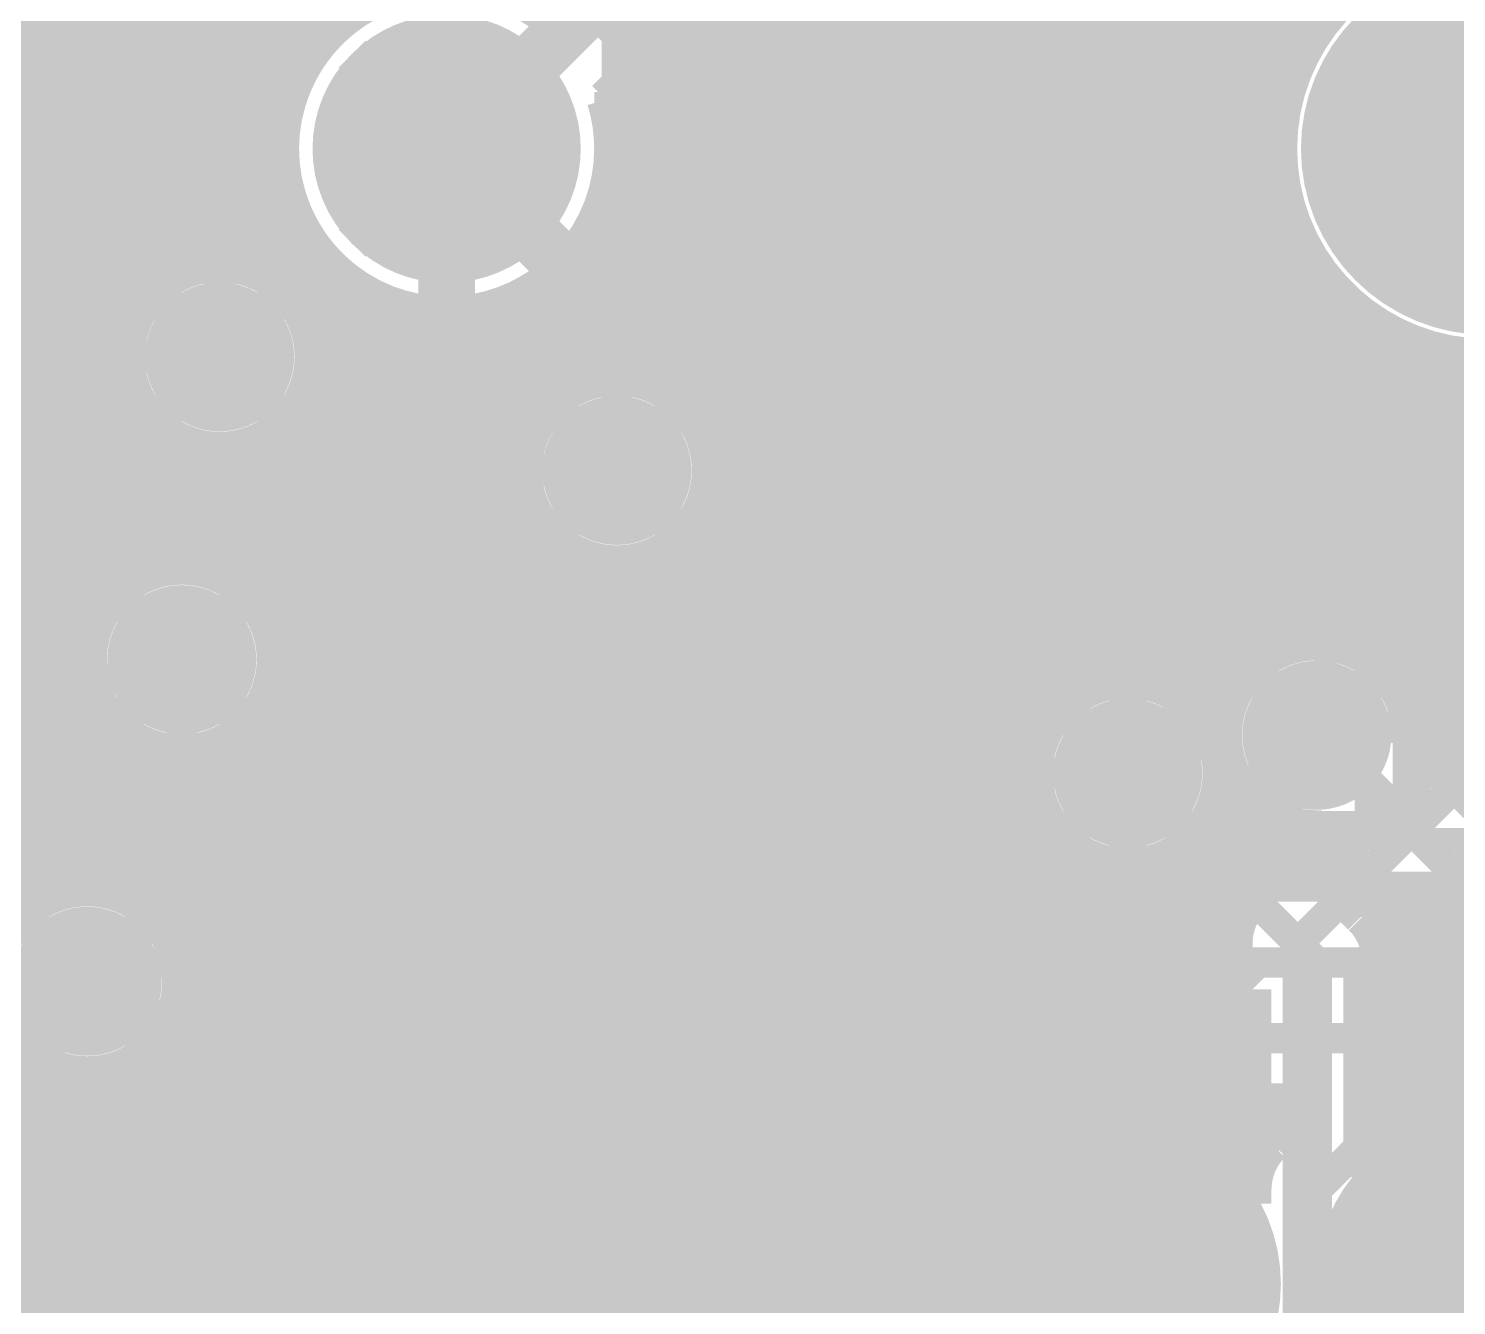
# Model space of a CAD drawing. Extents: x -4 to 136, y -50 to 40.
# Drawn here: x 51.17 to 60.75, y 17.64 to 26.21 of the extents above; entities that cross this region are included whole.
import ezdxf

# ---------------------------------------------------------------- set-up
doc = ezdxf.new("R2010")
doc.units = 0
doc.header["$MEASUREMENT"] = 0
doc.layers.get('0').update_dxf_attribs({"linetype": 'CONTINUOUS'})
for name, color, linetype in [('25-335-0_BOT', 7, 'CONTINUOUS'), ('25-335-0_DRD', 7, 'CONTINUOUS'), ('25-335-0_GND', 6, 'CONTINUOUS'), ('25-335-0_IN1', 4, 'CONTINUOUS'), ('25-335-0_SMB', 3, 'CONTINUOUS'), ('25-335-0_SMT', 5, 'CONTINUOUS'), ('25-335-0_SPT', 10, 'CONTINUOUS'), ('25-335-0_SST', 9, 'CONTINUOUS'), ('25-335-0_TOP', 12, 'CONTINUOUS'), ('THRUHOLE_TAP', 15, 'CONTINUOUS')]:
    doc.layers.add(name, color=color, linetype=linetype)

# ---------------------------------------------------------------- blocks, each defined once
blk = doc.blocks.new('ROUND_19')
at = {"const_width": 1.09982}
blk.add_lwpolyline([(-0.54991, 0, 1), (0.54991, 0, 1)], format="xyb", close=True, dxfattribs=at)
blk = doc.blocks.new('ROUND_28')
at = {"const_width": 0.7747}
blk.add_lwpolyline([(-0.38735, 0, 1), (0.38735, 0, 1)], format="xyb", close=True, dxfattribs=at)
blk = doc.blocks.new('ROUND_31')
at = {"const_width": 0.7874}
blk.add_lwpolyline([(-0.3937, 0, 1), (0.3937, 0, 1)], format="xyb", close=True, dxfattribs=at)
blk = doc.blocks.new('ROUND_40')
at = {"const_width": 0.29972}
blk.add_lwpolyline([(-0.14986, 0, 1), (0.14986, 0, 1)], format="xyb", close=True, dxfattribs=at)
blk = doc.blocks.new('ROUND_54')
at = {"const_width": 1.24968}
blk.add_lwpolyline([(-0.62484, 0, 1), (0.62484, 0, 1)], format="xyb", close=True, dxfattribs=at)
blk = doc.blocks.new('ROUND_55')
at = {"const_width": 1.1557}
blk.add_lwpolyline([(-0.57785, 0, 1), (0.57785, 0, 1)], format="xyb", close=True, dxfattribs=at)
blk = doc.blocks.new('ROUND_57')
at = {"const_width": 0.90043}
blk.add_lwpolyline([(-0.450214, 0, 1), (0.450214, 0, 1)], format="xyb", close=True, dxfattribs=at)
blk = doc.blocks.new('ROUND_60')
at = {"const_width": 0.50038}
blk.add_lwpolyline([(-0.25019, 0, 1), (0.25019, 0, 1)], format="xyb", close=True, dxfattribs=at)
blk = doc.blocks.new('RECTANGLE_2')
blk.add_solid([(0.4826, 0.4064), (0.4826, -0.4064), (-0.4826, 0.4064), (-0.4826, -0.4064)])
blk = doc.blocks.new('ROUND_23')
at = {"const_width": 0.10033}
blk.add_lwpolyline([(-0.050164, 0, 1), (0.050164, 0, 1)], format="xyb", close=True, dxfattribs=at)
blk = doc.blocks.new('ROUND_66')
at = {"const_width": 0.40005}
blk.add_lwpolyline([(-0.200024, 0, 1), (0.200024, 0, 1)], format="xyb", close=True, dxfattribs=at)

msp = doc.modelspace()

# ---------------------------------------------------------------- linework, layer by layer
at = {"layer": '25-335-0_BOT'}
for points, const_width in [([(51.2064, 33.401), (51.2064, 20.3327)], 0.254), ([(51.435, 33.401), (51.435, 20.42922)], 0.254), ([(51.6636, 33.401), (51.6636, 22.30628)], 0.254), ([(53.2638, 33.401), (53.2638, 26.26106)], 0.254), ([(56.6928, 33.401), (56.6928, 18.52676)], 0.254), ([(56.9214, 33.401), (56.9214, 18.1483)], 0.254), ([(57.15, 33.401), (57.15, 8.61822)], 0.254), ([(57.3786, 33.401), (57.3786, 18.1483)], 0.254), ([(57.6072, 33.401), (57.6072, 18.52676)], 0.254), ([(57.8358, 33.401), (57.8358, 18.71726)], 0.254), ([(58.0644, 33.401), (58.0644, 21.61286)], 0.254), ([(52.451, 31.877), (52.451, 24.003)], 0.2032), ([(53.0352, 31.64078), (53.0352, 26.00452)], 0.254), ([(51.8922, 31.5849), (51.8922, 24.29256)], 0.254), ([(52.0192, 31.41726), (52.0192, 24.4602)], 0.254), ([(52.8828, 31.41726), (52.8828, 25.63622)], 0.254), ([(53.975, 25.4), (55.88, 27.305), (55.88, 27.94)], 0.381), ([(56.4642, 27.70378), (56.4642, 18.71726)], 0.254), ([(58.293, 27.6352), (58.293, 21.78558)], 0.254), ([(58.5216, 27.1145), (58.5216, 21.83892)], 0.254), ([(56.2483, 26.9367), (55.0418, 25.7302)], 0.254), ([(56.2356, 26.924), (56.2356, 18.82648)], 0.254), ([(58.7502, 26.8605), (58.7502, 21.8059)], 0.254), ([(56.007, 26.6954), (56.007, 18.87728)], 0.254), ([(58.9788, 26.69794), (58.9788, 21.6662)], 0.254), ([(59.2074, 26.5938), (59.2074, 21.62048)], 0.254), ([(59.436, 26.53284), (59.436, 21.96338)], 0.254), ([(55.7784, 26.4668), (55.7784, 18.87982)], 0.254), ([(59.6646, 26.50998), (59.6646, 26.00452)], 0.254), ([(55.5498, 26.2382), (55.5498, 23.6982)], 0.254), ([(52.0192, 26.162), (49.71288, 26.162)], 0.254), ([(53.15712, 26.162), (52.8828, 26.162)], 0.254), ([(59.74842, 26.162), (55.4736, 26.162)], 0.254), ([(55.3212, 26.0096), (55.3212, 23.8379)], 0.254), ([(52.0192, 25.9334), (49.87544, 25.9334)], 0.254), ([(52.99202, 25.9334), (52.8828, 25.9334)], 0.254), ([(59.63158, 25.9334), (55.245, 25.9334)], 0.254), ([(55.0926, 25.781), (55.0926, 23.87092)], 0.254), ([(52.0192, 25.7048), (49.96942, 25.7048)], 0.254), ([(59.563, 25.7048), (55.04942, 25.7048)], 0.254), ([(52.0192, 25.4762), (50.01006, 25.4762)], 0.254), ([(59.53252, 25.4762), (55.09006, 25.4762)], 0.254), ([(53.975, 25.4), (53.975, 18.415), (53.34, 17.78)], 0.381), ([(52.0192, 25.2476), (50.00244, 25.2476)], 0.254), ([(59.5376, 25.2476), (55.08244, 25.2476)], 0.254), ([(52.8828, 25.16378), (52.8828, 24.4602)], 0.254), ([(52.0192, 25.019), (49.94402, 25.019)], 0.254), ([(52.92344, 25.019), (52.8828, 25.019)], 0.254), ([(59.58078, 25.019), (55.02402, 25.019)], 0.254), ([(52.0192, 24.7904), (49.83226, 24.7904)], 0.254), ([(53.03774, 24.7904), (52.8828, 24.7904)], 0.254), ([(53.0352, 24.79548), (53.0352, 24.23922)], 0.254), ([(54.864, 24.72182), (54.864, 23.81758)], 0.254), ([(59.66714, 24.7904), (54.91226, 24.7904)], 0.254), ([(59.6646, 24.79294), (59.6646, 22.0726)], 0.254), ([(52.0192, 24.5618), (49.63414, 24.5618)], 0.254), ([(53.23586, 24.5618), (52.8828, 24.5618)], 0.254), ([(53.2638, 24.5364), (53.2638, 18.88236)], 0.254), ([(59.80176, 24.5618), (54.71414, 24.5618)], 0.254), ([(54.6354, 24.4983), (54.6354, 23.64486)], 0.254), ([(59.8932, 24.4475), (59.8932, 22.08784)], 0.254), ([(51.91506, 24.3332), (49.5427, 24.3332)], 0.254), ([(53.4543, 24.3332), (52.98694, 24.3332)], 0.254), ([(53.4543, 24.41194), (53.4543, 18.87728)], 0.254), ([(54.4957, 24.41194), (54.4957, 23.33752)], 0.254), ([(60.0075, 24.3332), (54.4957, 24.3332)], 0.254), ([(60.1218, 24.24176), (60.1218, 22.01418)], 0.254), ([(51.8287, 24.1046), (49.5427, 24.1046)], 0.254), ([(53.4543, 24.1046), (53.0733, 24.1046)], 0.254), ([(60.35294, 24.1046), (54.4957, 24.1046)], 0.254), ([(60.3504, 24.10714), (60.3504, 21.79828)], 0.254), ([(60.579, 24.02078), (60.579, 21.3106)], 0.254), ([(60.8076, 23.9776), (60.8076, 21.082)], 0.254), ([(51.83378, 23.876), (49.5427, 23.876)], 0.254), ([(53.4543, 23.876), (53.06822, 23.876)], 0.254), ([(62.3443, 23.876), (54.4957, 23.876)], 0.254), ([(53.0352, 23.76678), (53.0352, 18.84172)], 0.254), ([(51.9303, 23.6474), (49.5427, 23.6474)], 0.254), ([(51.8922, 23.7109), (51.8922, 22.52218)], 0.254), ([(53.4543, 23.6474), (52.9717, 23.6474)], 0.254), ([(54.6354, 23.6474), (54.4957, 23.6474)], 0.254), ([(62.3443, 23.6474), (55.59806, 23.6474)], 0.254), ([(52.1208, 23.46706), (52.1208, 22.59584)], 0.254), ([(52.8066, 23.4823), (52.8066, 22.12848)], 0.254), ([(52.21478, 23.4188), (49.5427, 23.4188)], 0.254), ([(52.3494, 23.3807), (52.3494, 22.5806)], 0.254), ([(52.578, 23.38578), (52.578, 22.47138)], 0.254), ([(53.4543, 23.4188), (52.68722, 23.4188)], 0.254), ([(62.3443, 23.4188), (55.72252, 23.4188)], 0.254), ([(53.4543, 23.1902), (49.5427, 23.1902)], 0.254), ([(62.3443, 23.1902), (55.74538, 23.1902)], 0.254), ([(54.4957, 23.14194), (54.4957, 18.415)], 0.254), ([(53.4543, 22.9616), (49.5427, 22.9616)], 0.254), ([(54.55412, 22.9616), (54.4957, 22.9616)], 0.254), ([(62.3443, 22.9616), (55.68188, 22.9616)], 0.254), ([(54.6354, 22.8346), (54.6354, 14.1732)], 0.254), ([(53.4543, 22.733), (49.5427, 22.733)], 0.254), ([(54.74462, 22.733), (54.4957, 22.733)], 0.254), ([(62.3443, 22.733), (55.48884, 22.733)], 0.254), ([(55.5498, 22.78126), (55.5498, 18.8341)], 0.254), ([(54.864, 22.66442), (54.864, 18.21434)], 0.254), ([(55.0926, 22.61108), (55.0926, 18.5547)], 0.254), ([(55.3212, 22.6441), (55.3212, 18.7325)], 0.254), ([(51.86172, 22.5044), (49.5427, 22.5044)], 0.254), ([(53.4543, 22.5044), (52.53228, 22.5044)], 0.254), ([(62.3443, 22.5044), (54.4957, 22.5044)], 0.254), ([(51.64582, 22.2758), (49.5427, 22.2758)], 0.254), ([(53.4543, 22.2758), (52.74818, 22.2758)], 0.254), ([(62.3443, 22.2758), (54.4957, 22.2758)], 0.254), ([(51.57216, 22.0472), (49.5427, 22.0472)], 0.254), ([(53.4543, 22.0472), (52.82184, 22.0472)], 0.254), ([(59.58078, 22.0472), (54.4957, 22.0472)], 0.254), ([(62.3443, 22.0472), (60.05322, 22.0472)], 0.254), ([(51.58486, 21.8186), (49.5427, 21.8186)], 0.254), ([(53.4543, 21.8186), (52.8066, 21.8186)], 0.254), ([(52.8066, 21.81098), (52.8066, 18.74774)], 0.254), ([(58.38698, 21.8186), (54.4957, 21.8186)], 0.254), ([(59.2963, 21.8186), (58.70448, 21.8186)], 0.254), ([(62.3443, 21.8186), (60.3377, 21.8186)], 0.254), ([(51.6636, 21.63572), (51.6636, 20.4343)], 0.254), ([(51.69408, 21.59), (49.5427, 21.59)], 0.254), ([(53.4543, 21.59), (52.69738, 21.59)], 0.254), ([(58.04408, 21.59), (54.4957, 21.59)], 0.254), ([(59.19978, 21.59), (59.04738, 21.59)], 0.254), ([(62.3443, 21.59), (60.43422, 21.59)], 0.254), ([(52.578, 21.46808), (52.578, 18.5801)], 0.254), ([(60.44692, 21.44268), (61.25972, 20.62988)], 0.254), ([(52.03698, 21.3614), (49.5427, 21.3614)], 0.254), ([(51.8922, 21.41982), (51.8922, 20.34794)], 0.254), ([(52.1208, 21.34616), (52.1208, 20.10156)], 0.254), ([(52.3494, 21.35886), (52.3494, 18.27022)], 0.254), ([(53.4543, 21.3614), (52.35448, 21.3614)], 0.254), ([(57.93486, 21.3614), (54.4957, 21.3614)], 0.254), ([(59.1947, 21.3614), (59.1566, 21.3614)], 0.254), ([(59.817, 21.463), (60.96, 20.32), (60.96, 17.78)], 0.2032), ([(62.3443, 21.3614), (60.5282, 21.3614)], 0.254), ([(59.2074, 21.30298), (59.2074, 21.1582)], 0.254), ([(62.611, 16.637), (60.452, 16.637), (59.817, 17.272), (59.817, 19.939), (58.547, 21.209)], 0.2032), ([(59.17692, 21.18868), (60.11672, 20.24888)], 0.254), ([(53.4543, 21.1328), (49.5427, 21.1328)], 0.254), ([(57.92216, 21.1328), (54.4957, 21.1328)], 0.254), ([(59.28106, 21.1328), (59.2328, 21.1328)], 0.254), ([(62.3443, 21.1328), (60.7568, 21.1328)], 0.254), ([(53.4543, 20.9042), (49.5427, 20.9042)], 0.254), ([(57.99582, 20.9042), (54.4957, 20.9042)], 0.254), ([(59.436, 20.96008), (59.436, 20.9296)], 0.254), ([(59.5249, 20.9042), (59.4614, 20.9042)], 0.254), ([(58.0644, 20.8026), (58.0644, 18.82648)], 0.254), ([(59.6646, 20.85086), (59.6646, 20.701)], 0.254), ([(59.83478, 20.83308), (60.5282, 20.13966)], 0.254), ([(59.8932, 20.77466), (59.8932, 20.4724)], 0.254), ([(53.4543, 20.6756), (49.5427, 20.6756)], 0.254), ([(58.21172, 20.6756), (54.4957, 20.6756)], 0.254), ([(59.99226, 20.6756), (59.69, 20.6756)], 0.254), ([(58.293, 20.63242), (58.293, 18.87728)], 0.254), ([(58.5216, 20.57908), (58.5216, 18.87982)], 0.254), ([(58.56478, 20.57908), (59.3852, 19.75866)], 0.254), ([(60.1218, 20.54606), (60.1218, 20.2438)], 0.254), ([(53.4543, 20.447), (49.53, 20.447)], 0.254), ([(58.69686, 20.447), (54.4957, 20.447)], 0.254), ([(58.7502, 20.39366), (58.7502, 18.8341)], 0.254), ([(60.22086, 20.447), (59.9186, 20.447)], 0.254), ([(60.3504, 20.31746), (60.3504, 18.70202)], 0.254), ([(51.0794, 20.2184), (49.43602, 20.2184)], 0.254), ([(53.4543, 20.2184), (52.04206, 20.2184)], 0.254), ([(58.92546, 20.2184), (54.4957, 20.2184)], 0.254), ([(60.44946, 20.2184), (60.14466, 20.2184)], 0.254), ([(58.9788, 20.16506), (58.9788, 18.7325)], 0.254), ([(60.5282, 20.13966), (60.5282, 18.796)], 0.254), ([(53.4543, 19.9898), (52.16652, 19.9898)], 0.254), ([(59.15406, 19.9898), (54.4957, 19.9898)], 0.254), ([(59.2074, 19.93646), (59.2074, 18.5547)], 0.254), ([(60.5282, 19.9898), (60.24626, 19.9898)], 0.254), ([(60.2488, 19.939), (60.2488, 18.62582)], 0.254), ([(51.308, 3.175), (51.308, 19.558), (51.562, 19.812)], 0.2032), ([(53.4543, 19.7612), (52.18938, 19.7612)], 0.254), ([(59.38266, 19.7612), (54.4957, 19.7612)], 0.254), ([(59.3852, 19.75866), (59.3852, 18.31848)], 0.254), ([(60.5282, 19.7612), (60.2488, 19.7612)], 0.254), ([(53.4543, 19.5326), (52.12588, 19.5326)], 0.254), ([(59.3852, 19.5326), (54.4957, 19.5326)], 0.254), ([(60.5282, 19.5326), (60.2488, 19.5326)], 0.254), ([(52.1208, 19.5199), (52.1208, 16.11884)], 0.254), ([(51.8922, 19.27606), (51.8922, 16.04518)], 0.254), ([(53.4543, 19.304), (51.93284, 19.304)], 0.254), ([(59.3852, 19.304), (54.4957, 19.304)], 0.254), ([(60.5282, 19.304), (60.2488, 19.304)], 0.254), ([(51.7398, 19.20748), (51.7398, 15.9258)], 0.254), ([(53.4543, 19.0754), (51.7398, 19.0754)], 0.254), ([(59.3852, 19.0754), (54.4957, 19.0754)], 0.254), ([(60.5282, 19.0754), (60.2488, 19.0754)], 0.254), ([(53.05298, 18.8468), (51.7398, 18.8468)], 0.254), ([(55.59298, 18.8468), (54.4957, 18.8468)], 0.254), ([(58.13298, 18.8468), (56.16702, 18.8468)], 0.254), ([(59.3852, 18.8468), (58.70702, 18.8468)], 0.254), ([(60.5282, 18.8468), (60.2488, 18.8468)], 0.254), ([(52.61864, 18.6182), (51.7398, 18.6182)], 0.254), ([(55.15864, 18.6182), (54.4957, 18.6182)], 0.254), ([(57.69864, 18.6182), (56.59882, 18.6182)], 0.254), ([(59.3852, 18.6182), (59.13882, 18.6182)], 0.254), ([(52.41798, 18.3896), (51.7398, 18.3896)], 0.254), ([(54.95798, 18.3896), (54.4957, 18.3896)], 0.254), ([(57.49798, 18.3896), (56.80202, 18.3896)], 0.254), ([(59.3852, 18.3896), (59.34202, 18.3896)], 0.254), ([(52.30368, 18.161), (51.7398, 18.161)], 0.254), ([(54.4068, 18.1229), (54.4068, 18.06702)], 0.254), ([(54.84368, 18.161), (54.42966, 18.161)], 0.254), ([(57.38368, 18.161), (56.91632, 18.161)], 0.254), ([(52.24526, 17.9324), (51.7398, 17.9324)], 0.254), ([(54.78526, 17.9324), (54.43474, 17.9324)], 0.254), ([(57.32526, 17.9324), (56.97474, 17.9324)], 0.254), ([(53.34, 17.78), (53.34, 14.732), (54.61, 13.462), (54.61, 8.89), (53.975, 8.255), (53.975, 7.112), (56.642, 4.445)], 0.381), ([(52.23764, 17.7038), (51.7398, 17.7038)], 0.254), ([(54.77764, 17.7038), (54.44236, 17.7038)], 0.254), ([(57.31764, 17.7038), (56.98236, 17.7038)], 0.254)]:
    msp.add_lwpolyline(points, dxfattribs=dict(at, const_width=const_width))
at = {"layer": '25-335-0_BOT', "const_width": 0.254}
for points in [[(60.1726, 26.5938, 0.2520742), (59.52991, 25.4)], [(53.975, 26.5176, 0.3531184), (52.8828, 25.63622)], [(55.0926, 25.4, 0.0751839), (55.04263, 25.73046)], [(54.4957, 24.41194, 0.2783173), (55.0926, 25.4)], [(59.52998, 25.4, 0.4142136), (60.96, 23.96998)], [(52.8828, 25.16378, 0.2217277), (53.45403, 24.41142)], [(52.0192, 24.4602, 0.2063465), (51.82213, 24.003)], [(53.08092, 24.003, 0.2063464), (52.88352, 24.46096)], [(51.82108, 24.003, 0.4142136), (52.451, 23.37308)], [(52.451, 23.37308, 0.4142136), (53.08092, 24.003)], [(55.118, 23.87092, 0.369831), (54.4957, 23.33752)], [(55.74792, 23.241, 0.4142136), (55.118, 23.87092)], [(55.118, 22.61108, 0.4142136), (55.74792, 23.241)], [(54.4957, 23.14194, 0.3686979), (55.118, 22.61108)], [(52.197, 22.60092, 0.4142136), (51.56708, 21.971)], [(52.82692, 21.971, 0.4142136), (52.197, 22.60092)], [(59.817, 22.09292, 0.4142136), (59.18708, 21.463)], [(60.44692, 21.463, 0.4142136), (59.817, 22.09292)], [(51.56708, 21.971, 0.4142136), (52.197, 21.34108)], [(52.197, 21.34108, 0.4142136), (52.82692, 21.971)], [(58.547, 21.83892, 0.4142136), (57.91708, 21.209)], [(59.17692, 21.209, 0.4142136), (58.547, 21.83892)], [(59.18708, 21.463, 0.4142136), (59.817, 20.83308)], [(57.91708, 21.209, 0.4142136), (58.547, 20.57908)], [(51.562, 20.44192, 0.4142136), (50.93208, 19.812)], [(52.19192, 19.812, 0.4142136), (51.562, 20.44192)], [(60.2488, 19.939, 0.1989124), (60.12233, 20.24433)], [(51.7398, 19.20748, 0.332707), (52.19192, 19.812)], [(53.34, 18.8849, 0.4142136), (52.2351, 17.78)], [(53.4543, 18.87728, 0.0259539), (53.34, 18.88322)], [(55.88, 18.8849, 0.4142136), (54.7751, 17.78)], [(56.9849, 17.78, 0.4142136), (55.88, 18.8849)], [(58.42, 18.8849, 0.4142136), (57.3151, 17.78)], [(59.3852, 18.31848, 0.2718961), (58.42, 18.8849)], [(60.5282, 18.796, 0.0744579), (60.24953, 18.62495)], [(54.3941, 18.10766, 0.15952), (54.49471, 18.415)], [(54.4449, 17.78, 0.0754863), (54.3951, 18.10797)], [(52.2351, 17.78, 0.276875), (52.8193, 16.80464)], [(53.8607, 16.80464, 0.2768749), (54.4449, 17.78)], [(54.7751, 17.78, 0.4142136), (55.88, 16.6751)], [(55.88, 16.6751, 0.4142136), (56.9849, 17.78)], [(57.3151, 17.78, 0.4142136), (58.42, 16.6751)]]:
    msp.add_lwpolyline(points, format="xyb", dxfattribs=at)
at = {"layer": '25-335-0_DRD', "const_width": 0.254}
for points in [[(54.61, 26.035), (53.34, 24.765)], [(54.61, 24.765), (53.34, 26.035)], [(61.595, 25.4), (60.325, 25.4)], [(51.816, 24.638), (51.816, 23.368)], [(53.086, 24.638), (51.816, 24.638)], [(53.086, 24.638), (51.816, 23.368)], [(53.086, 23.368), (51.816, 24.638)], [(53.086, 23.368), (53.086, 24.638)], [(54.483, 23.876), (54.483, 22.606)], [(55.753, 23.876), (54.483, 23.876)], [(55.753, 23.876), (54.483, 22.606)], [(55.753, 22.606), (54.483, 23.876)], [(55.753, 22.606), (55.753, 23.876)], [(51.816, 23.368), (53.086, 23.368)], [(51.562, 22.606), (51.562, 21.336)], [(52.832, 22.606), (51.562, 22.606)], [(52.832, 22.606), (51.562, 21.336)], [(52.832, 21.336), (51.562, 22.606)], [(52.832, 21.336), (52.832, 22.606)], [(54.483, 22.606), (55.753, 22.606)], [(59.182, 22.098), (59.182, 20.828)], [(60.452, 22.098), (59.182, 22.098)], [(60.452, 22.098), (59.182, 20.828)], [(60.452, 20.828), (59.182, 22.098)], [(60.452, 20.828), (60.452, 22.098)], [(57.912, 21.844), (57.912, 20.574)], [(59.182, 21.844), (57.912, 21.844)], [(59.182, 21.844), (57.912, 20.574)], [(59.182, 20.574), (57.912, 21.844)], [(59.182, 20.574), (59.182, 21.844)], [(51.562, 21.336), (52.832, 21.336)], [(59.182, 20.828), (60.452, 20.828)], [(57.912, 20.574), (59.182, 20.574)], [(52.197, 20.447), (50.927, 20.447)], [(52.197, 20.447), (50.927, 19.177)], [(52.197, 19.177), (50.927, 20.447)], [(52.197, 19.177), (52.197, 20.447)], [(50.927, 19.177), (52.197, 19.177)], [(53.975, 18.415), (52.705, 17.145)], [(53.975, 17.145), (52.705, 18.415)], [(56.515, 18.415), (55.245, 17.145)], [(56.515, 17.145), (55.245, 18.415)], [(59.055, 18.415), (57.785, 17.145)], [(59.055, 17.145), (57.785, 18.415)], [(61.595, 18.415), (60.325, 17.145)], [(61.595, 17.145), (60.325, 18.415)]]:
    msp.add_lwpolyline(points, dxfattribs=at)
at = {"layer": '25-335-0_IN1'}
for points, const_width in [([(51.2064, 32.0802), (51.2064, 20.3327)], 0.254), ([(51.435, 32.0802), (51.435, 20.42922)], 0.254), ([(51.6636, 32.0802), (51.6636, 22.30628)], 0.254), ([(53.2638, 32.0802), (53.2638, 26.26106)], 0.254), ([(56.6928, 32.0802), (56.6928, 19.0754)], 0.254), ([(53.0352, 31.64078), (53.0352, 26.00452)], 0.254), ([(51.8922, 31.5849), (51.8922, 24.29256)], 0.254), ([(52.1208, 31.34106), (52.1208, 24.53894)], 0.254), ([(52.8066, 31.3563), (52.8066, 24.5237)], 0.254), ([(55.118, 23.241), (55.118, 31.242), (54.991, 31.369)], 0.2032), ([(52.3494, 31.2547), (52.3494, 24.6253)], 0.254), ([(52.578, 31.25978), (52.578, 24.62022)], 0.254), ([(54.6354, 30.8483), (54.6354, 26.3017)], 0.254), ([(54.6862, 30.81782), (54.6862, 26.26106)], 0.254), ([(55.88, 17.78), (56.007, 17.78), (57.15, 18.923), (57.15, 29.845), (58.166, 30.861), (65.024, 30.861), (67.691, 28.194)], 0.2032), ([(58.0644, 30.14726), (58.0644, 21.61286)], 0.254), ([(57.8358, 29.91866), (57.8358, 18.71726)], 0.254), ([(56.7182, 29.845), (56.7182, 19.1008)], 0.254), ([(57.6072, 29.69006), (57.6072, 18.52676)], 0.254), ([(57.5818, 29.66466), (57.5818, 18.923)], 0.254), ([(56.4642, 27.70378), (56.4642, 18.8468)], 0.254), ([(58.293, 27.6352), (58.293, 21.78558)], 0.254), ([(55.5498, 27.40406), (55.5498, 23.6982)], 0.254), ([(55.5498, 27.40406), (55.5498, 23.6982)], 0.254), ([(56.2356, 27.4193), (56.2356, 18.82648)], 0.254), ([(55.7784, 27.3177), (55.7784, 18.87982)], 0.254), ([(56.007, 27.32278), (56.007, 18.87728)], 0.254), ([(58.5216, 27.1145), (58.5216, 21.83892)], 0.254), ([(58.7502, 26.8605), (58.7502, 21.8059)], 0.254), ([(58.9788, 26.69794), (58.9788, 21.6662)], 0.254), ([(59.2074, 26.5938), (59.2074, 21.62048)], 0.254), ([(59.436, 26.53284), (59.436, 21.96338)], 0.254), ([(59.6646, 26.50998), (59.6646, 26.00452)], 0.254), ([(53.15712, 26.162), (49.71288, 26.162)], 0.254), ([(56.7182, 26.162), (55.5498, 26.162)], 0.254), ([(59.74842, 26.162), (57.5818, 26.162)], 0.254), ([(52.99202, 25.9334), (49.87544, 25.9334)], 0.254), ([(56.7182, 25.9334), (55.5498, 25.9334)], 0.254), ([(59.63158, 25.9334), (57.5818, 25.9334)], 0.254), ([(52.90058, 25.7048), (49.96942, 25.7048)], 0.254), ([(56.7182, 25.7048), (55.5498, 25.7048)], 0.254), ([(59.563, 25.7048), (57.5818, 25.7048)], 0.254), ([(52.85994, 25.4762), (50.01006, 25.4762)], 0.254), ([(56.7182, 25.4762), (55.5498, 25.4762)], 0.254), ([(59.53252, 25.4762), (57.5818, 25.4762)], 0.254), ([(60.96, 25.4), (60.96, 21.336), (59.69, 20.066), (59.69, 16.383), (59.563, 16.256)], 0.2032), ([(52.86756, 25.2476), (50.00244, 25.2476)], 0.254), ([(56.7182, 25.2476), (55.5498, 25.2476)], 0.254), ([(59.5376, 25.2476), (57.5818, 25.2476)], 0.254), ([(52.92344, 25.019), (49.94402, 25.019)], 0.254), ([(56.7182, 25.019), (55.5498, 25.019)], 0.254), ([(59.58078, 25.019), (57.5818, 25.019)], 0.254), ([(53.03774, 24.7904), (49.83226, 24.7904)], 0.254), ([(53.0352, 24.79548), (53.0352, 24.23922)], 0.254), ([(56.7182, 24.7904), (55.5498, 24.7904)], 0.254), ([(59.66714, 24.7904), (57.5818, 24.7904)], 0.254), ([(59.6646, 24.79294), (59.6646, 22.0726)], 0.254), ([(52.1589, 24.5618), (49.63414, 24.5618)], 0.254), ([(53.23586, 24.5618), (52.74056, 24.5618)], 0.254), ([(53.2638, 24.5364), (53.2638, 18.88236)], 0.254), ([(54.6862, 24.5364), (54.6862, 23.6982)], 0.254), ([(56.7182, 24.5618), (55.5498, 24.5618)], 0.254), ([(59.80176, 24.5618), (57.5818, 24.5618)], 0.254), ([(54.6354, 24.4983), (54.6354, 23.64486)], 0.254), ([(59.8932, 24.4475), (59.8932, 22.08784)], 0.254), ([(51.91506, 24.3332), (49.22774, 24.3332)], 0.254), ([(53.64226, 24.3332), (52.98694, 24.3332)], 0.254), ([(53.4924, 24.39162), (53.4924, 18.87474)], 0.254), ([(54.6862, 24.3332), (54.30774, 24.3332)], 0.254), ([(54.4068, 24.36876), (54.4068, 18.06702)], 0.254), ([(56.7182, 24.3332), (55.5498, 24.3332)], 0.254), ([(60.0075, 24.3332), (57.5818, 24.3332)], 0.254), ([(53.721, 24.31034), (53.721, 18.81632)], 0.254), ([(53.9496, 24.2824), (53.9496, 18.70202)], 0.254), ([(54.1782, 24.30018), (54.1782, 18.49882)], 0.254), ([(60.1218, 24.24176), (60.1218, 22.01418)], 0.254), ([(51.8287, 24.1046), (45.84192, 24.1046)], 0.254), ([(54.6862, 24.1046), (53.0733, 24.1046)], 0.254), ([(56.7182, 24.1046), (55.5498, 24.1046)], 0.254), ([(60.35294, 24.1046), (57.5818, 24.1046)], 0.254), ([(60.3504, 24.10714), (60.3504, 21.79828)], 0.254), ([(60.5282, 24.03602), (60.5282, 21.5138)], 0.254), ([(51.83378, 23.876), (45.78858, 23.876)], 0.254), ([(54.6862, 23.876), (53.06822, 23.876)], 0.254), ([(56.7182, 23.876), (55.5498, 23.876)], 0.254), ([(60.5282, 23.876), (57.5818, 23.876)], 0.254), ([(53.0352, 23.76678), (53.0352, 18.84172)], 0.254), ([(51.9303, 23.6474), (45.61586, 23.6474)], 0.254), ([(51.8922, 23.7109), (51.8922, 22.52218)], 0.254), ([(54.6354, 23.6474), (52.9717, 23.6474)], 0.254), ([(56.7182, 23.6474), (55.59806, 23.6474)], 0.254), ([(60.5282, 23.6474), (57.5818, 23.6474)], 0.254), ([(52.1208, 23.46706), (52.1208, 22.59584)], 0.254), ([(52.8066, 23.4823), (52.8066, 22.12848)], 0.254), ([(52.21478, 23.4188), (43.1038, 23.4188)], 0.254), ([(52.3494, 23.3807), (52.3494, 22.5806)], 0.254), ([(52.578, 23.38578), (52.578, 22.47138)], 0.254), ([(54.51348, 23.4188), (52.68722, 23.4188)], 0.254), ([(56.7182, 23.4188), (55.72252, 23.4188)], 0.254), ([(60.5282, 23.4188), (57.5818, 23.4188)], 0.254), ([(54.49062, 23.1902), (43.1038, 23.1902)], 0.254), ([(56.7182, 23.1902), (55.74538, 23.1902)], 0.254), ([(60.5282, 23.1902), (57.5818, 23.1902)], 0.254), ([(54.55412, 22.9616), (43.1038, 22.9616)], 0.254), ([(56.7182, 22.9616), (55.68188, 22.9616)], 0.254), ([(60.5282, 22.9616), (57.5818, 22.9616)], 0.254), ([(54.6354, 22.8346), (54.6354, 12.065)], 0.254), ([(54.74462, 22.733), (43.1038, 22.733)], 0.254), ([(56.7182, 22.733), (55.48884, 22.733)], 0.254), ([(55.5498, 22.78126), (55.5498, 18.8341)], 0.254), ([(60.5282, 22.733), (57.5818, 22.733)], 0.254), ([(54.864, 22.66442), (54.864, 18.21434)], 0.254), ([(55.0926, 22.61108), (55.0926, 18.5547)], 0.254), ([(55.3212, 22.6441), (55.3212, 18.7325)], 0.254), ([(51.86172, 22.5044), (43.1038, 22.5044)], 0.254), ([(56.7182, 22.5044), (52.53228, 22.5044)], 0.254), ([(60.5282, 22.5044), (57.5818, 22.5044)], 0.254), ([(51.64582, 22.2758), (43.1038, 22.2758)], 0.254), ([(56.7182, 22.2758), (52.74818, 22.2758)], 0.254), ([(60.5282, 22.2758), (57.5818, 22.2758)], 0.254), ([(51.57216, 22.0472), (43.1038, 22.0472)], 0.254), ([(56.7182, 22.0472), (52.82184, 22.0472)], 0.254), ([(59.58078, 22.0472), (57.5818, 22.0472)], 0.254), ([(60.5282, 22.0472), (60.05322, 22.0472)], 0.254), ([(52.197, 21.971), (52.197, 15.494)], 0.2032), ([(51.58486, 21.8186), (43.1038, 21.8186)], 0.254), ([(56.7182, 21.8186), (52.8066, 21.8186)], 0.254), ([(52.8066, 21.81098), (52.8066, 18.74774)], 0.254), ([(58.38698, 21.8186), (57.5818, 21.8186)], 0.254), ([(59.2963, 21.8186), (58.70448, 21.8186)], 0.254), ([(60.5282, 21.8186), (60.3377, 21.8186)], 0.254), ([(51.6636, 21.63572), (51.6636, 20.4343)], 0.254), ([(51.69408, 21.59), (43.1038, 21.59)], 0.254), ([(56.7182, 21.59), (52.69738, 21.59)], 0.254), ([(58.04408, 21.59), (57.5818, 21.59)], 0.254), ([(59.19978, 21.59), (59.04738, 21.59)], 0.254), ([(60.5282, 21.59), (60.43422, 21.59)], 0.254), ([(51.7652, 21.51126), (51.7652, 20.4089)], 0.254), ([(52.6288, 21.51126), (52.6288, 18.62582)], 0.254), ([(60.44692, 21.43252), (60.44472, 21.46279)], 0.254), ([(60.5282, 21.5138), (60.44692, 21.43252)], 0.254), ([(51.7652, 21.3614), (43.1038, 21.3614)], 0.254), ([(56.7182, 21.3614), (52.6288, 21.3614)], 0.254), ([(57.93486, 21.3614), (57.5818, 21.3614)], 0.254), ([(59.1947, 21.3614), (59.1566, 21.3614)], 0.254), ([(59.2074, 21.30298), (59.2074, 18.5547)], 0.254), ([(51.7652, 21.1328), (43.1038, 21.1328)], 0.254), ([(56.7182, 21.1328), (52.6288, 21.1328)], 0.254), ([(57.92216, 21.1328), (57.5818, 21.1328)], 0.254), ([(59.28106, 21.1328), (59.17184, 21.1328)], 0.254), ([(61.2648, 21.0312), (60.1218, 19.88566)], 0.254), ([(51.7652, 20.9042), (43.1038, 20.9042)], 0.254), ([(56.7182, 20.9042), (52.6288, 20.9042)], 0.254), ([(57.99582, 20.9042), (57.5818, 20.9042)], 0.254), ([(59.5249, 20.9042), (59.09818, 20.9042)], 0.254), ([(59.436, 20.96008), (59.436, 20.4216)], 0.254), ([(58.0644, 20.8026), (58.0644, 18.82648)], 0.254), ([(59.84748, 20.83308), (59.39028, 20.37588)], 0.254), ([(59.6646, 20.85086), (59.6646, 20.6502)], 0.254), ([(59.817, 20.83308), (59.84744, 20.83381)], 0.254), ([(51.7652, 20.6756), (43.1038, 20.6756)], 0.254), ([(56.7182, 20.6756), (52.6288, 20.6756)], 0.254), ([(58.21172, 20.6756), (57.5818, 20.6756)], 0.254), ([(59.68746, 20.6756), (58.88228, 20.6756)], 0.254), ([(58.9788, 20.74926), (58.9788, 18.7325)], 0.254), ([(58.293, 20.63242), (58.293, 18.87728)], 0.254), ([(58.5216, 20.57908), (58.5216, 18.87982)], 0.254), ([(58.7502, 20.6121), (58.7502, 18.8341)], 0.254), ([(60.8076, 20.57146), (60.8076, 18.87474)], 0.254), ([(51.7652, 20.447), (43.1038, 20.447)], 0.254), ([(56.7182, 20.447), (52.6288, 20.447)], 0.254), ([(59.45886, 20.447), (57.5818, 20.447)], 0.254), ([(62.61862, 20.447), (60.6806, 20.447)], 0.254), ([(60.579, 20.34286), (60.579, 18.81632)], 0.254), ([(51.0794, 20.2184), (43.1038, 20.2184)], 0.254), ([(56.7182, 20.2184), (52.6288, 20.2184)], 0.254), ([(59.28614, 20.2184), (57.5818, 20.2184)], 0.254), ([(66.6242, 20.2184), (60.452, 20.2184)], 0.254), ([(60.3504, 20.11426), (60.3504, 18.70202)], 0.254), ([(59.2582, 20.066), (59.2582, 18.49882)], 0.254), ([(56.7182, 19.9898), (52.6288, 19.9898)], 0.254), ([(59.2582, 19.9898), (57.5818, 19.9898)], 0.254), ([(66.6242, 19.9898), (60.2234, 19.9898)], 0.254), ([(60.1218, 19.88566), (60.1218, 18.49882)], 0.254), ([(56.7182, 19.7612), (52.6288, 19.7612)], 0.254), ([(59.2582, 19.7612), (57.5818, 19.7612)], 0.254), ([(66.6242, 19.7612), (60.1218, 19.7612)], 0.254), ([(56.7182, 19.5326), (52.6288, 19.5326)], 0.254), ([(59.2582, 19.5326), (57.5818, 19.5326)], 0.254), ([(66.6242, 19.5326), (60.1218, 19.5326)], 0.254), ([(51.18862, 19.304), (48.11522, 19.304)], 0.254), ([(51.2064, 19.2913), (51.2064, 13.5128)], 0.254), ([(56.7182, 19.304), (52.6288, 19.304)], 0.254), ([(59.2582, 19.304), (57.5818, 19.304)], 0.254), ([(66.6242, 19.304), (60.1218, 19.304)], 0.254), ([(51.435, 19.19478), (51.435, 13.5128)], 0.254), ([(51.6636, 19.1897), (51.6636, 15.82928)], 0.254), ([(51.7652, 19.2151), (51.7652, 15.9512)], 0.254), ([(51.7652, 19.0754), (48.1203, 19.0754)], 0.254), ([(56.69026, 19.0754), (52.6288, 19.0754)], 0.254), ([(56.7182, 19.1008), (56.38038, 18.76552)], 0.254), ([(59.2582, 19.0754), (57.5818, 19.0754)], 0.254), ([(66.6242, 19.0754), (60.1218, 19.0754)], 0.254), ([(51.7652, 18.8468), (48.03394, 18.8468)], 0.254), ([(53.05298, 18.8468), (52.6288, 18.8468)], 0.254), ([(55.59298, 18.8468), (53.62702, 18.8468)], 0.254), ([(56.46166, 18.8468), (56.16702, 18.8468)], 0.254), ([(58.13298, 18.8468), (57.57418, 18.8468)], 0.254), ([(59.2582, 18.8468), (58.70702, 18.8468)], 0.254), ([(60.67298, 18.8468), (60.1218, 18.8468)], 0.254), ([(51.7652, 18.6182), (47.78756, 18.6182)], 0.254), ([(55.15864, 18.6182), (54.05882, 18.6182)], 0.254), ([(57.4548, 18.6182), (56.93664, 18.10004)], 0.254), ([(57.69864, 18.6182), (57.4548, 18.6182)], 0.254), ([(59.2582, 18.6182), (59.13882, 18.6182)], 0.254), ([(60.23864, 18.6182), (60.1218, 18.6182)], 0.254), ([(57.3786, 18.53946), (57.3786, 18.1483)], 0.254), ([(51.7652, 18.3896), (43.1038, 18.3896)], 0.254), ([(54.95798, 18.3896), (54.26202, 18.3896)], 0.254), ([(57.49798, 18.3896), (57.2262, 18.3896)], 0.254), ([(57.15, 18.31086), (57.15, 14.5796)], 0.254), ([(51.7652, 18.161), (44.43984, 18.161)], 0.254), ([(54.84368, 18.161), (54.37632, 18.161)], 0.254), ([(57.38368, 18.161), (56.9976, 18.161)], 0.254), ([(51.7652, 17.9324), (44.63288, 17.9324)], 0.254), ([(54.78526, 17.9324), (54.43474, 17.9324)], 0.254), ([(57.32526, 17.9324), (56.97474, 17.9324)], 0.254), ([(51.7652, 17.7038), (44.69638, 17.7038)], 0.254), ([(58.42, 17.78), (58.42, 15.24), (53.34, 10.16)], 0.2032), ([(54.77764, 17.7038), (54.44236, 17.7038)], 0.254), ([(57.31764, 17.7038), (56.98236, 17.7038)], 0.254)]:
    msp.add_lwpolyline(points, dxfattribs=dict(at, const_width=const_width))
at = {"layer": '25-335-0_IN1', "const_width": 0.254}
for points in [[(60.1726, 26.5938, 0.2520742), (59.52991, 25.4)], [(53.975, 26.5176, 0.4142136), (52.8574, 25.4)], [(54.6862, 26.26106, 0.174327), (53.975, 26.51679)], [(52.8574, 25.4, 0.4142136), (53.975, 24.2824)], [(59.52998, 25.4, 0.327013), (60.5282, 24.03602)], [(52.451, 24.63292, 0.4142136), (51.82108, 24.003)], [(53.08092, 24.003, 0.4142136), (52.451, 24.63292)], [(53.975, 24.2824, 0.1739541), (54.68547, 24.53729)], [(51.82108, 24.003, 0.4142136), (52.451, 23.37308)], [(52.451, 23.37308, 0.4142136), (53.08092, 24.003)], [(54.6862, 23.6982, 0.2063465), (54.48913, 23.241)], [(55.74792, 23.241, 0.2063464), (55.55052, 23.69896)], [(54.48808, 23.241, 0.4142136), (55.118, 22.61108)], [(55.118, 22.61108, 0.4142136), (55.74792, 23.241)], [(52.197, 22.60092, 0.4142136), (51.56708, 21.971)], [(52.82692, 21.971, 0.4142136), (52.197, 22.60092)], [(59.817, 22.09292, 0.4142136), (59.18708, 21.463)], [(60.44692, 21.463, 0.4142136), (59.817, 22.09292)], [(51.56708, 21.971, 0.2070672), (51.76575, 21.51184)], [(52.6288, 21.51126, 0.2070673), (52.82772, 21.971)], [(58.547, 21.83892, 0.4142136), (57.91708, 21.209)], [(59.17692, 21.209, 0.4142136), (58.547, 21.83892)], [(59.18708, 21.463, 0.4142136), (59.817, 20.83308)], [(57.91708, 21.209, 0.4142136), (58.547, 20.57908)], [(58.547, 20.57908, 0.4142136), (59.17692, 21.209)], [(51.562, 20.44192, 0.4142136), (50.93208, 19.812)], [(51.7652, 20.4089, 0.0822145), (51.562, 20.44254)], [(59.3852, 20.3708, 0.1989124), (59.25895, 20.066)], [(59.3852, 20.3708, 0.1989124), (59.25895, 20.066)], [(50.93208, 19.812, 0.4142136), (51.562, 19.18208)], [(51.562, 19.18208, 0.082214), (51.765, 19.21568)], [(53.34, 18.8849, 0.1765907), (52.62892, 18.62568)], [(54.4449, 17.78, 0.4142136), (53.34, 18.8849)], [(55.88, 18.8849, 0.4142136), (54.7751, 17.78)], [(56.38038, 18.76552, 0.1179966), (55.88, 18.88527)], [(58.42, 18.8849, 0.4142136), (57.3151, 17.78)], [(57.4548, 18.6182, 0.1989124), (57.58105, 18.923)], [(57.4548, 18.6182, 0.1989124), (57.58105, 18.923)], [(59.2582, 18.49882, 0.2188783), (58.42, 18.88421)], [(60.96, 18.8849, 0.2188786), (60.12128, 18.49927)], [(56.9849, 17.78, 0.0736581), (56.93746, 18.10029)], [(53.34, 16.6751, 0.4142136), (54.4449, 17.78)], [(54.7751, 17.78, 0.4142136), (55.88, 16.6751)], [(55.88, 16.6751, 0.4142136), (56.9849, 17.78)], [(57.3151, 17.78, 0.3010899), (57.9882, 16.76146)]]:
    msp.add_lwpolyline(points, format="xyb", dxfattribs=at)
at = {"layer": '25-335-0_SST', "const_width": 0.254}
for points in [[(60.96, 26.80208, 0.4142136), (59.55792, 25.4)], [(59.55792, 25.4, 0.4142136), (60.96, 23.99792)]]:
    msp.add_lwpolyline(points, format="xyb", dxfattribs=at)
at = {"layer": '25-335-0_SST'}
for points, const_width in [([(38.989, 19.558), (58.547, 19.558), (58.547, 26.67), (38.989, 26.67), (38.989, 19.558)], 0.254), ([(61.7855, 20.7645), (61.7855, 23.6855), (60.1472, 23.6855), (60.1472, 20.7645), (61.7855, 20.7645)], 0.1524), ([(59.36742, 23.19528), (59.36742, 22.83968), (59.53506, 22.7203), (59.70524, 22.7203), (59.87542, 22.83968), (59.87542, 23.19528), (58.85942, 23.19528)], 0.1524), ([(59.36742, 22.8981), (58.85942, 22.7203)], 0.1524), ([(59.02706, 22.35708), (58.85942, 22.29866), (58.85942, 21.94306), (59.02706, 21.8821), (59.36742, 21.8821), (59.53506, 22.00148), (59.53506, 22.35708), (59.87542, 22.35708), (59.87542, 21.8821)], 0.1524), ([(58.85942, 21.0439), (58.85942, 21.51888), (59.53506, 21.0439), (59.70524, 21.0439), (59.87542, 21.10486), (59.87542, 21.46046), (59.70524, 21.51888)], 0.1524), ([(51.87442, 19.13128), (51.87442, 18.77568), (52.04206, 18.6563), (52.21224, 18.6563), (52.38242, 18.77568), (52.38242, 19.13128), (51.36642, 19.13128)], 0.1524), ([(51.87442, 18.8341), (51.36642, 18.6563)], 0.1524), ([(51.87442, 18.23466), (51.87442, 17.87906), (51.70424, 17.8181), (51.53406, 17.8181), (51.36642, 17.87906), (51.36642, 18.23466), (51.53406, 18.29308), (51.70424, 18.29308), (52.38242, 18.05686)], 0.1524)]:
    msp.add_lwpolyline(points, dxfattribs=dict(at, const_width=const_width))
at = {"layer": '25-335-0_TOP'}
for points, const_width in [([(52.6288, 27.94), (52.6288, 27.432), (53.2638, 26.797), (54.61, 26.797), (57.531, 23.876), (67.31, 23.876), (67.31, 22.3012)], 0.381), ([(53.975, 25.4), (56.4388, 22.9362), (60.96, 22.9362)], 0.381), ([(52.451, 24.003), (51.816, 24.003), (51.181, 23.368), (34.925, 23.368), (34.671, 23.622), (32.512, 23.622), (32.131, 23.241)], 0.2032), ([(34.417, 22.987), (34.417, 22.9235), (34.4805, 22.86), (51.308, 22.86), (51.816, 23.368), (52.451, 23.368), (52.578, 23.241), (55.118, 23.241)], 0.2032), ([(32.639, 21.971), (32.639, 22.098), (33.274, 22.733), (33.782, 22.733), (34.163, 22.352), (51.435, 22.352), (51.943, 22.86), (52.324, 22.86), (52.959, 22.225), (62.357, 22.225), (62.992, 21.59), (65.786, 21.59), (66.167, 21.971)], 0.2032), ([(58.547, 21.209), (52.07, 21.209), (51.943, 21.336), (24.257, 21.336), (24.003, 21.082), (16.764, 21.082), (16.256, 21.59), (12.446, 21.59), (11.811, 20.955), (10.18286, 20.955), (9.92886, 21.209), (9.92886, 22.225)], 0.2032), ([(33.528, 22.098), (33.782, 21.844), (52.07, 21.844), (52.197, 21.971)], 0.2032), ([(60.96, 21.5138), (59.817, 21.5138), (59.817, 21.463)], 0.2032), ([(15.494, 20.955), (16.256, 20.955), (16.637, 20.574), (24.13, 20.574), (24.384, 20.828), (51.435, 20.828), (51.816, 20.447), (62.357, 20.447), (63.119, 19.685), (64.897, 19.685), (66.167, 18.415)], 0.2032), ([(74.168, 16.002), (73.406, 16.764), (64.516, 16.764), (61.849, 19.431), (52.324, 19.431), (52.07, 19.177), (51.308, 19.177), (50.165, 20.32), (38.354, 20.32), (37.846, 19.812)], 0.2032), ([(51.562, 19.812), (51.689, 19.939), (62.23, 19.939)], 0.2032), ([(52.5018, 18.9992), (52.37988, 18.87728)], 0.254), ([(59.78906, 18.9992), (52.5018, 18.9992)], 0.254), ([(52.578, 18.9992), (52.578, 18.5801)], 0.254), ([(52.8066, 18.9992), (52.8066, 18.74774)], 0.254), ([(53.0352, 18.9992), (53.0352, 18.84172)], 0.254), ([(53.2638, 18.9992), (53.2638, 18.88236)], 0.254), ([(53.4924, 18.9992), (53.4924, 18.87474)], 0.254), ([(53.721, 18.9992), (53.721, 18.81632)], 0.254), ([(53.9496, 18.9992), (53.9496, 18.70202)], 0.254), ([(54.1782, 18.9992), (54.1782, 18.49882)], 0.254), ([(54.4068, 18.9992), (54.4068, 18.06702)], 0.254), ([(54.6354, 18.9992), (54.6354, 17.0688)], 0.254), ([(54.864, 18.9992), (54.864, 18.21434)], 0.254), ([(55.0926, 18.9992), (55.0926, 18.5547)], 0.254), ([(55.3212, 18.9992), (55.3212, 18.7325)], 0.254), ([(55.5498, 18.9992), (55.5498, 18.8341)], 0.254), ([(55.7784, 18.9992), (55.7784, 18.87982)], 0.254), ([(56.007, 18.9992), (56.007, 18.87728)], 0.254), ([(56.2356, 18.9992), (56.2356, 18.82648)], 0.254), ([(56.4642, 18.9992), (56.4642, 18.71726)], 0.254), ([(56.6928, 18.9992), (56.6928, 18.52676)], 0.254), ([(56.9214, 18.9992), (56.9214, 18.1483)], 0.254), ([(57.15, 18.9992), (57.15, 17.0688)], 0.254), ([(57.3786, 18.9992), (57.3786, 18.1483)], 0.254), ([(57.6072, 18.9992), (57.6072, 18.52676)], 0.254), ([(57.8358, 18.9992), (57.8358, 18.71726)], 0.254), ([(58.0644, 18.9992), (58.0644, 18.82648)], 0.254), ([(58.293, 18.9992), (58.293, 18.87728)], 0.254), ([(58.5216, 18.9992), (58.5216, 18.87982)], 0.254), ([(58.7502, 18.9992), (58.7502, 18.8341)], 0.254), ([(58.9788, 18.9992), (58.9788, 18.7325)], 0.254), ([(59.2074, 18.9992), (59.2074, 18.5547)], 0.254), ([(59.436, 18.9992), (59.436, 18.6182)], 0.254), ([(59.78906, 18.9992), (59.51728, 18.72488)], 0.254), ([(59.6646, 18.9992), (59.6646, 18.8722)], 0.254), ([(42.545, 17.0688), (43.434, 17.0688), (44.2468, 16.256), (45.974, 16.256), (46.736, 17.018), (48.768, 17.018), (49.276, 16.51), (50.927, 16.51), (51.054, 16.637), (58.928, 16.637), (59.817, 17.526), (59.817, 18.415), (60.325, 18.923), (61.722, 18.923), (64.389, 16.256), (72.39, 16.256), (73.533, 15.113), (77.47, 15.113), (78.232, 15.875)], 0.2032), ([(51.2064, 18.7579), (51.2064, 18.3007)], 0.254), ([(53.05298, 18.8468), (52.34686, 18.8468)], 0.254), ([(52.3494, 18.8468), (52.3494, 18.3007)], 0.254), ([(55.59298, 18.8468), (53.62702, 18.8468)], 0.254), ([(58.13298, 18.8468), (56.16702, 18.8468)], 0.254), ([(59.63666, 18.8468), (58.70702, 18.8468)], 0.254), ([(52.07, 18.7452), (51.308, 18.7452)], 0.254), ([(51.435, 18.7452), (51.435, 18.3007)], 0.254), ([(51.6636, 18.7452), (51.6636, 18.3007)], 0.254), ([(51.8922, 18.7452), (51.8922, 18.3007)], 0.254), ([(52.1208, 18.74774), (52.1208, 18.3007)], 0.254), ([(52.61864, 18.6182), (48.4632, 18.6182)], 0.254), ([(55.15864, 18.6182), (54.05882, 18.6182)], 0.254), ([(57.69864, 18.6182), (56.59882, 18.6182)], 0.254), ([(59.436, 18.6182), (59.13882, 18.6182)], 0.254), ([(52.41798, 18.3896), (48.4632, 18.3896)], 0.254), ([(54.95798, 18.3896), (54.26202, 18.3896)], 0.254), ([(57.49798, 18.3896), (56.80202, 18.3896)], 0.254), ([(59.3852, 18.3896), (59.34202, 18.3896)], 0.254), ([(59.3852, 18.415), (59.3852, 18.31848)], 0.254), ([(52.36464, 18.3007), (50.165, 18.3007)], 0.254), ([(54.84368, 18.161), (54.37632, 18.161)], 0.254), ([(57.38368, 18.161), (56.91632, 18.161)], 0.254), ([(54.78526, 17.9324), (54.43474, 17.9324)], 0.254), ([(57.32526, 17.9324), (56.97474, 17.9324)], 0.254), ([(53.34, 17.78), (50.165, 17.78), (50.165, 17.2212)], 0.381), ([(54.77764, 17.7038), (54.44236, 17.7038)], 0.254), ([(57.31764, 17.7038), (56.98236, 17.7038)], 0.254)]:
    msp.add_lwpolyline(points, dxfattribs=dict(at, const_width=const_width))
at = {"layer": '25-335-0_TOP', "const_width": 0.254}
for points in [[(51.0032, 18.8722, 0.1989124), (51.308, 18.74595)], [(52.07, 18.7452, 0.1989115), (52.37533, 18.87167)], [(52.07, 18.7452, 0.1989115), (52.37533, 18.87167)], [(53.34, 18.8849, 0.276875), (52.36464, 18.3007)], [(54.4449, 17.78, 0.4142136), (53.34, 18.8849)], [(55.88, 18.8849, 0.4142136), (54.7751, 17.78)], [(56.9849, 17.78, 0.4142136), (55.88, 18.8849)], [(58.42, 18.8849, 0.4142136), (57.3151, 17.78)], [(59.3852, 18.31848, 0.2718961), (58.42, 18.8849)], [(59.5122, 18.7198, 0.1989124), (59.38595, 18.415)], [(54.18582, 17.0688, 0.1765902), (54.44509, 17.78)], [(54.7751, 17.78, 0.1765904), (55.03432, 17.06892)], [(56.72582, 17.0688, 0.1765902), (56.98509, 17.78)], [(57.3151, 17.78, 0.1765904), (57.57432, 17.06892)]]:
    msp.add_lwpolyline(points, format="xyb", dxfattribs=at)

# ---------------------------------------------------------------- block references
at = {"layer": '25-335-0_BOT'}
for name, p in [('ROUND_19', (60.96, 25.4)), ('ROUND_31', (53.975, 25.4)), ('ROUND_40', (52.451, 24.003)), ('ROUND_40', (55.118, 23.241)), ('ROUND_40', (52.197, 21.971)), ('ROUND_40', (59.817, 21.463)), ('ROUND_40', (58.547, 21.209)), ('ROUND_40', (51.562, 19.812)), ('ROUND_28', (53.34, 17.78)), ('ROUND_28', (55.88, 17.78)), ('ROUND_28', (58.42, 17.78)), ('ROUND_28', (60.96, 17.78))]:
    msp.add_blockref(name, p, dxfattribs=at)
at = {"layer": '25-335-0_GND'}
for name, p in [('ROUND_54', (60.96, 25.4)), ('ROUND_57', (53.975, 25.4)), ('ROUND_60', (52.451, 24.003)), ('ROUND_60', (55.118, 23.241)), ('ROUND_60', (52.197, 21.971)), ('ROUND_60', (59.817, 21.463)), ('ROUND_60', (58.547, 21.209)), ('ROUND_60', (51.562, 19.812)), ('ROUND_55', (53.34, 17.78)), ('ROUND_55', (55.88, 17.78)), ('ROUND_55', (58.42, 17.78)), ('ROUND_55', (60.96, 17.78))]:
    msp.add_blockref(name, p, dxfattribs=at)
at = {"layer": '25-335-0_IN1'}
for name, p in [('ROUND_19', (60.96, 25.4)), ('ROUND_31', (53.975, 25.4)), ('ROUND_40', (52.451, 24.003)), ('ROUND_40', (55.118, 23.241)), ('ROUND_40', (52.197, 21.971)), ('ROUND_40', (59.817, 21.463)), ('ROUND_40', (58.547, 21.209)), ('ROUND_40', (51.562, 19.812)), ('ROUND_28', (53.34, 17.78)), ('ROUND_28', (55.88, 17.78)), ('ROUND_28', (58.42, 17.78)), ('ROUND_28', (60.96, 17.78))]:
    msp.add_blockref(name, p, dxfattribs=at)
at = {"layer": '25-335-0_SMB'}
for name, p in [('ROUND_19', (60.96, 25.4)), ('ROUND_31', (53.975, 25.4)), ('ROUND_28', (53.34, 17.78)), ('ROUND_28', (55.88, 17.78)), ('ROUND_28', (58.42, 17.78)), ('ROUND_28', (60.96, 17.78))]:
    msp.add_blockref(name, p, dxfattribs=at)
at = {"layer": '25-335-0_SMT'}
for name, p in [('ROUND_19', (60.96, 25.4)), ('ROUND_31', (53.975, 25.4)), ('RECTANGLE_2', (60.96, 22.9362)), ('RECTANGLE_2', (60.96, 21.5138)), ('ROUND_28', (53.34, 17.78)), ('ROUND_28', (55.88, 17.78)), ('ROUND_28', (58.42, 17.78)), ('ROUND_28', (60.96, 17.78))]:
    msp.add_blockref(name, p, dxfattribs=at)
at = {"layer": '25-335-0_SPT'}
for p in [(60.96, 22.9362), (60.96, 21.5138)]:
    msp.add_blockref('RECTANGLE_2', p, dxfattribs=at)
at = {"layer": '25-335-0_TOP'}
for name, p in [('ROUND_19', (60.96, 25.4)), ('ROUND_31', (53.975, 25.4)), ('ROUND_40', (52.451, 24.003)), ('ROUND_40', (55.118, 23.241)), ('RECTANGLE_2', (60.96, 22.9362)), ('ROUND_40', (52.197, 21.971)), ('RECTANGLE_2', (60.96, 21.5138)), ('ROUND_40', (59.817, 21.463)), ('ROUND_40', (58.547, 21.209)), ('ROUND_40', (51.562, 19.812)), ('ROUND_28', (53.34, 17.78)), ('ROUND_28', (55.88, 17.78)), ('ROUND_28', (58.42, 17.78)), ('ROUND_28', (60.96, 17.78))]:
    msp.add_blockref(name, p, dxfattribs=at)
at = {"layer": 'THRUHOLE_TAP'}
for name, p in [('ROUND_60', (60.96, 25.4)), ('ROUND_66', (53.975, 25.4)), ('ROUND_23', (52.451, 24.003)), ('ROUND_23', (55.118, 23.241)), ('ROUND_23', (52.197, 21.971)), ('ROUND_23', (59.817, 21.463)), ('ROUND_23', (58.547, 21.209)), ('ROUND_23', (51.562, 19.812)), ('ROUND_66', (53.34, 17.78)), ('ROUND_66', (55.88, 17.78)), ('ROUND_66', (58.42, 17.78)), ('ROUND_66', (60.96, 17.78))]:
    msp.add_blockref(name, p, dxfattribs=at)

doc.saveas('drawing.dxf')
